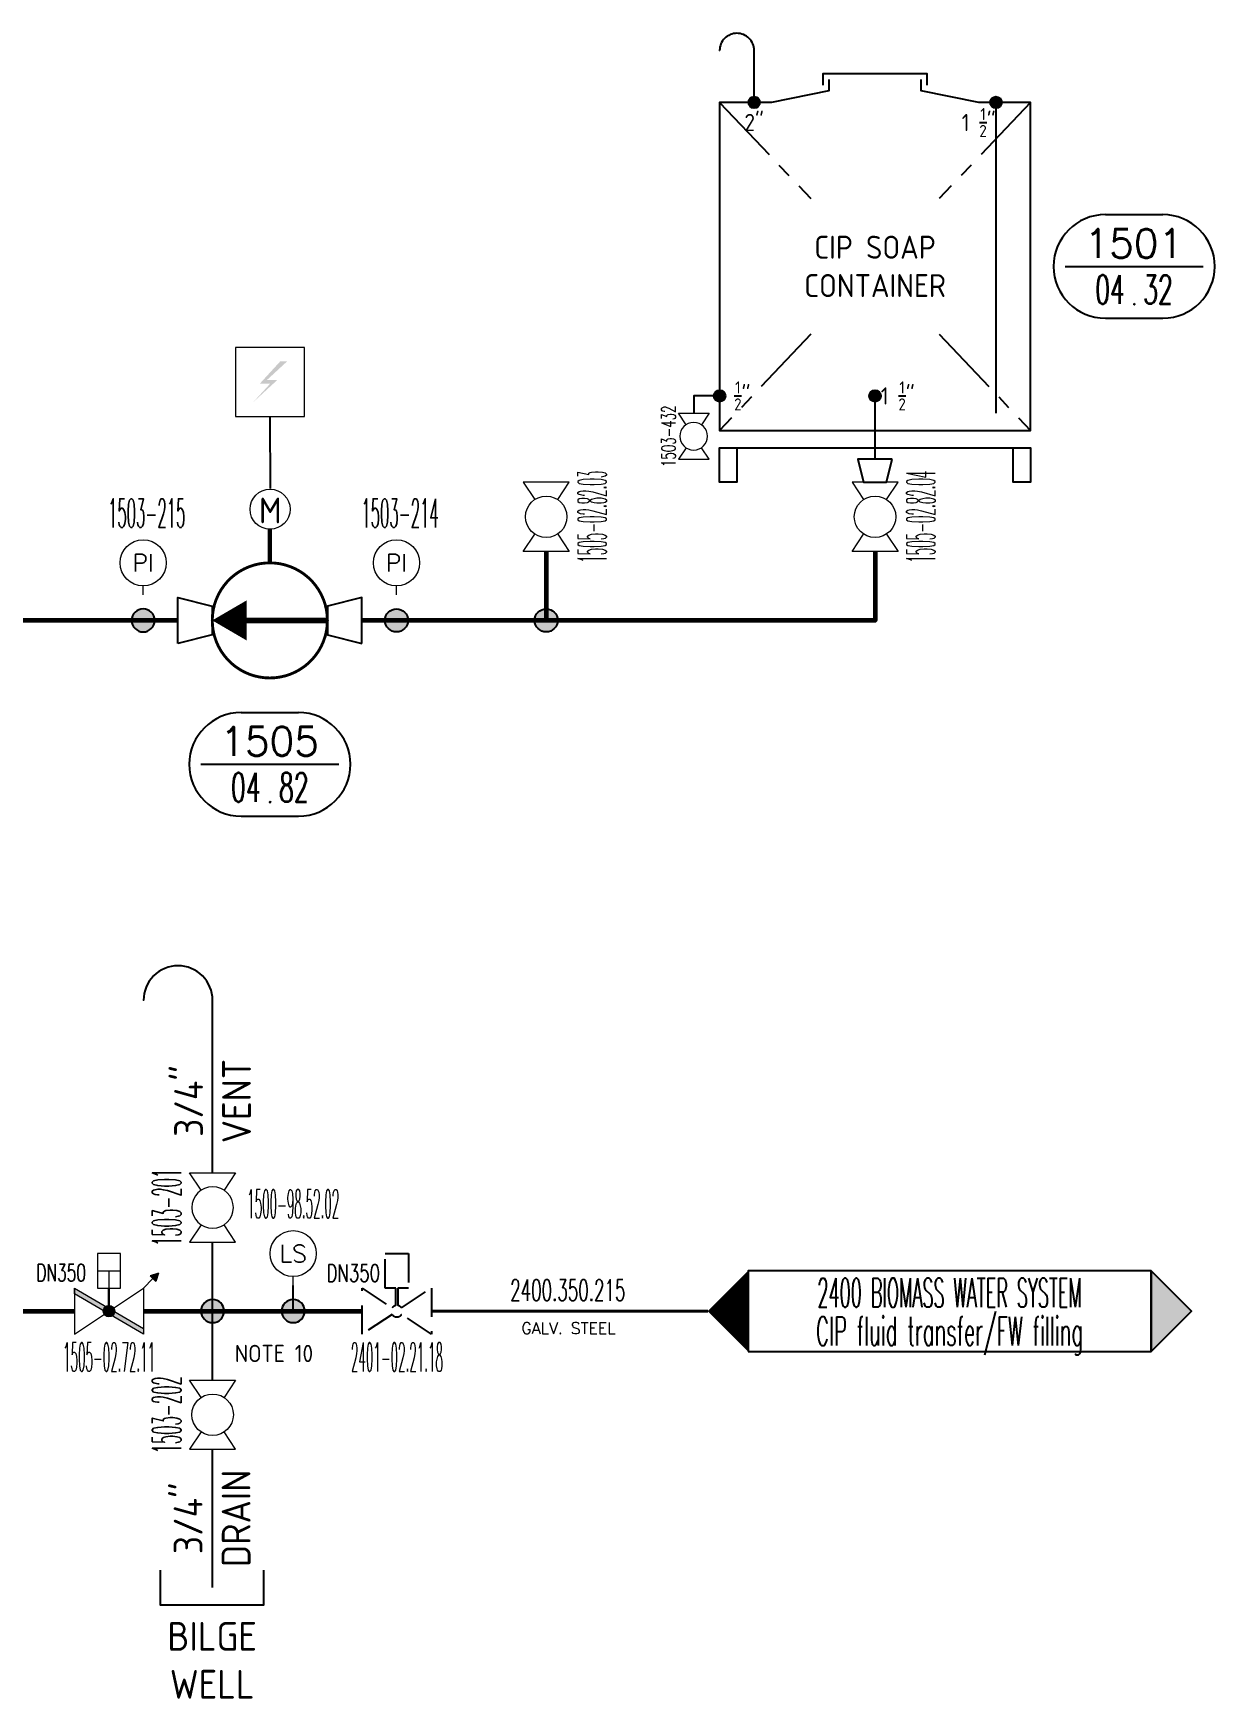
# Model space of a CAD drawing. Extents: x 96 to 630, y 53 to 248.
# Drawn here: x 257.2 to 359.8, y 103.6 to 248.2 of the extents above; entities that cross this region are included whole.
import ezdxf
from ezdxf.enums import TextEntityAlignment as Align

# ---------------------------------------------------------------- set-up
doc = ezdxf.new("R2010")
doc.units = 0
doc.header["$LTSCALE"] = 10
for name, pattern in [('CENTER', [2, 1.25, -0.25, 0.25, -0.25]), ('HIDDEN', [0.375, 0.25, -0.125]), ('PHANTOM2', [1.25, 0.625, -0.125, 0.125, -0.125, 0.125, -0.125])]:
    doc.linetypes.add(name, pattern=pattern)
for name, color, linetype in [('000-TX1', 1, 'Continuous'), ('000-TX2', 2, 'Continuous'), ('000-TX3', 3, 'Continuous'), ('0CE1', 1, 'CENTER'), ('0CO0', 7, 'Continuous'), ('0CO1', 1, 'Continuous'), ('0CO2', 2, 'Continuous'), ('0CO3', 3, 'Continuous'), ('0TX0', 7, 'Continuous'), ('0TX1', 1, 'Continuous'), ('0TX2', 2, 'Continuous'), ('Reference_1', 7, 'Continuous'), ('Reference_2', 1, 'Continuous'), ('WATER_CIRCULATION', 3, 'Continuous')]:
    doc.layers.add(name, color=color, linetype=linetype)
for name, color, linetype, lineweight in [('1500_1 Flushing System Piping', 92, 'Continuous', 60), ('2400 Biomass Water Piping', 220, 'Continuous', 40), ('ARMATURE', 1, 'Continuous', 15), ('PIPENUM', 1, 'Continuous', 25)]:
    doc.layers.add(name, color=color, linetype=linetype, lineweight=lineweight)
doc.layers.add('Viewport', color=7, linetype='Continuous', plot=False)
doc.styles.add('MMC-TX2', font='romans.shx')
doc.styles.add('ROMANS', font='romans.shx')
doc.styles.get("Standard").update_dxf_attribs({"font": 'isocp.shx'})
doc.styles.add('Standard-TX2', font='romans.shx')

# ---------------------------------------------------------------- blocks, each defined once
blk = doc.blocks.new('JOINT')
h = blk.add_hatch(color=256)
h.dxf.hatch_style = 1
h.paths.add_polyline_path([(1, 0, 1), (-1, 0, 1)])
at = {"layer": 'Viewport'}
blk.add_circle((0, 0), 1, dxfattribs=at)
blk = doc.blocks.new('BV702_MMC')
for points in [[(1.5, -1), (0, -2), (0, 2), (1.5, 1)], [(4.5, -1), (6, -2), (6, 2), (4.5, 1)]]:
    blk.add_lwpolyline(points)
blk.add_circle((3, 0), 1.8)
at = {"layer": '000-TX1', "style": 'MMC-TX2'}
blk.add_attdef('SIZE', text='', height=1.5, dxfattribs=at).set_placement((1.54, 3.3), align=Align.MIDDLE_RIGHT)
at = {"layer": '000-TX1', "style": 'MMC-TX2', "width": 0.457143}
blk.add_attdef('ITEMNR.', text='', height=2.5, rotation=360, dxfattribs=at).set_placement((-0.99, -5.24), (7.01, -5.24), align=Align.FIT)
at = {"layer": '000-TX1', "style": 'MMC-TX2', "flags": 1}
for tag, p in [('PRODUCT_NR', (-1, -10.2)), ('DESCRIPTION.', (-1, -13.16)), ('TYPE', (-1, -16.17)), ('RATING', (-1, -19.17)), ('DRILL', (-1, -22.17)), ('HOUSING', (-1, -25.17)), ('TRIM', (-1, -28.17)), ('STEM', (-1, -31.17)), ('SEAT', (-1, -34.17)), ('CTRL', (-1, -37.17)), ('CERT', (-1, -40.17)), ('REV', (-1, -46.17)), ('TAG', (-1, -49.17)), ('FONT/SIGN', (-1, -52.17)), ('DO', (-1, -55.82)), ('DI', (-1, -58.82)), ('AO', (-0.79, -61.26)), ('AI', (-0.79, -64.26)), ('BUS', (-1, -66.94))]:
    blk.add_attdef(tag, p, '', height=1.5, dxfattribs=at)
blk.add_attdef('REMARKS', text='', height=1, dxfattribs=at).set_placement((-1, -43.17), (9.07, -43.17), align=Align.ALIGNED)
blk = doc.blocks.new('I201_MMC')
blk.add_line((0, 1.68), (0, 3.18))
blk.add_circle((0, 5.18), 2)
at = {"layer": '000-TX1', "style": 'MMC-TX2', "flags": 1}
for tag, p in [('DO', (-2.77, -51.79)), ('DI', (-2.77, -54.79)), ('AO', (-2.56, -57.23)), ('AI', (-2.56, -60.23)), ('BUS', (-2.77, -62.9))]:
    blk.add_attdef(tag, p, '', height=1.5, dxfattribs=at)
at = {"layer": '0TX1', "style": 'MMC-TX2', "width": 0.457143}
blk.add_attdef('ITEMNR.', text='', height=2.5, rotation=360, dxfattribs=at).set_placement((-3.69, 8.24), (4.31, 8.24), align=Align.FIT)
at = {"layer": '0TX1', "style": 'MMC-TX2'}
blk.add_attdef('SIZE', text='', height=1.5, dxfattribs=at).set_placement((-1.84, 3.3), align=Align.MIDDLE_RIGHT)
at = {"layer": '0TX1', "style": 'MMC-TX2', "flags": 1}
for tag, p in [('PRODUCT_NR', (-2.77, -7.16)), ('DESCRIPTION.', (-2.77, -10.12)), ('TYPE', (-2.77, -13.13)), ('RATING', (-2.77, -16.13)), ('DRILL', (-2.77, -19.13)), ('HOUSING', (-2.77, -22.13)), ('TRIM', (-2.77, -25.13)), ('STEM', (-2.77, -28.13)), ('SEAT', (-2.77, -31.13)), ('CTRL', (-2.77, -34.13)), ('CERT', (-2.77, -37.13)), ('REMARKS', (-2.77, -40.13)), ('REV', (-2.77, -43.13)), ('TAG', (-2.77, -46.13)), ('FONT/SIGN', (-2.77, -49.13))]:
    blk.add_attdef(tag, p, '', height=1.5, dxfattribs=at)
at = {"layer": '0TX2', "style": 'MMC-TX2', "flags": 8}
blk.add_attdef('T', text='', height=1.5, dxfattribs=at).set_placement((0, 5.18), align=Align.MIDDLE_CENTER)
blk = doc.blocks.new('INTTERFACE VALVE')
at = {"linetype": 'HIDDEN'}
blk.add_lwpolyline([(0.42, -0.27, -0.547905), (-0.42, -0.27), (-3, -1.99), (-3, 2.01), (-0.41, 0.29, -0.192777), (-0.1, 0.49), (-0.1, 2.01), (-1, 2.01), (-1, 5.01), (1, 5.01), (1, 2.01), (0.1, 2.01), (0.1, 0.49, -0.192777), (0.41, 0.29), (3, 2.01), (3, -1.99), (0.42, -0.28)], format="xyb", dxfattribs=at)
at = {"style": 'MMC-TX2', "width": 0.7}
blk.add_attdef('SIZE', text='', height=1.5, dxfattribs=at).set_placement((-1.46, 3.31), align=Align.MIDDLE_RIGHT)
at = {"style": 'MMC-TX2', "width": 0.457143}
blk.add_attdef('ITEMNR.', text='', height=2.5, rotation=360, dxfattribs=at).set_placement((-3.99, -5.23), (4.01, -5.23), align=Align.FIT)
blk = doc.blocks.new('BU310PN_F_MMC')
h = blk.add_hatch(color=256)
h.dxf.hatch_style = 1
h.paths.add_polyline_path([(7.31, 3.31), (6.57, 3.06), (6.82, 2.82), (7.06, 2.57)])
blk.add_hatch(color=256).paths.add_polyline_path([(0, 2), (6, -1.5), (6, -2), (0, 1.5)])
h = blk.add_hatch(color=256)
edge = h.paths.add_edge_path()
edge.add_arc((3, -0.01), 0.5, 0, 360)
for p, q in [((2, 3.5), (4, 3.5)), ((3, 3.5), (3, 2)), ((7.31, 3.31), (6.57, 3.06)), ((6.57, 3.06), (6.82, 2.82)), ((7.31, 3.31), (7.06, 2.57)), ((6, 2), (6.82, 2.82)), ((6.82, 2.82), (7.06, 2.57))]:
    blk.add_line(p, q)
for points in [[(2, 2), (4, 2), (4, 5), (2, 5)], [(0, 2), (6, -1.5), (6, -2), (0, 1.5)]]:
    blk.add_lwpolyline(points, close=True)
blk.add_lwpolyline([(0, 2), (0, -2), (6, 2), (6, -2)])
at = {"const_width": 0.2}
blk.add_lwpolyline([(3, 0), (3, 2)], dxfattribs=at)
blk.add_circle((3, -0.01), 0.5)
at = {"layer": '000-TX1', "style": 'MMC-TX2', "width": 0.75}
blk.add_attdef('SIZE', text='', height=1.5, dxfattribs=at).set_placement((1, 3.34), align=Align.MIDDLE_RIGHT)
at = {"layer": '000-TX1', "style": 'MMC-TX2', "width": 0.457143}
blk.add_attdef('ITEMNR.', text='', height=2.5, rotation=360, dxfattribs=at).set_placement((-0.99, -5.24), (7.01, -5.24), align=Align.FIT)
at = {"layer": '000-TX1', "style": 'MMC-TX2', "flags": 1}
for tag, p in [('PRODUCT_NR', (-1, -10.2)), ('DESCRIPTION.', (-1, -13.16)), ('TYPE', (-1, -16.17)), ('RATING', (-1, -19.17)), ('DRILL', (-1, -22.17)), ('HOUSING', (-1, -25.17)), ('TRIM', (-1, -28.17)), ('STEM', (-1, -31.17)), ('SEAT', (-1, -34.17)), ('CTRL', (-1, -37.17)), ('CERT', (-1, -40.17)), ('REMARKS', (-1, -43.17)), ('REV', (-1, -46.17)), ('TAG', (-1, -49.17)), ('FONT/SIGN', (-1, -52.17)), ('DO', (-1, -55.84)), ('DI', (-1, -58.84)), ('AO', (-0.79, -61.28)), ('AI', (-0.79, -64.28)), ('BUS', (-1, -66.95))]:
    blk.add_attdef(tag, p, '', height=1.5, dxfattribs=at)
blk = doc.blocks.new('Reference_diagram1')
at = {"layer": 'Reference_2'}
blk.add_hatch(color=256, dxfattribs=at).paths.add_polyline_path([(-3.5, -3.5), (0, 0), (-3.5, 3.5)])
blk.add_lwpolyline([(-38.5, -3.5), (-3.5, -3.5), (-3.5, 3.5), (-38.5, 3.5)], close=True, dxfattribs=at)
blk.add_lwpolyline([(-3.5, 3.5), (-3.5, -3.5), (0, 0), (-3.5, 3.5)], dxfattribs=at)
at = {"layer": 'Reference_1', "style": 'ROMANS'}
for tag, width, p in [('WBS-NAME', 0.55, (-21, 2.85)), ('DESCRIPTION', 0.6, (-21, -0.5))]:
    blk.add_attdef(tag, text='', height=2.5, dxfattribs=dict(at, width=width)).set_placement(p, align=Align.TOP_CENTER)
blk = doc.blocks.new('Pipe_tag')
at = {"layer": '0CO1', "ltscale": 2}
blk.add_point((6, 0), dxfattribs=at)
at = {"color": 0, "style": 'ROMANS', "width": 0.532808}
blk.add_attdef('PIPE-NO', text='', height=2.2, dxfattribs=at).set_placement((-0.18, 1.08), (11.82, 1.08), align=Align.FIT)
at = {"layer": '000-TX2', "color": 2, "style": 'ROMANS', "flags": 1}
for tag, p in [('REMARKS', (6, 12.18)), ('TO', (5.97, 10.4)), ('FROM', (6.01, 8.78)), ('MATERIAL', (6.34, 6.9)), ('DIAMETER', (6.07, 4.56))]:
    blk.add_attdef(tag, text='', height=1.2, dxfattribs=at).set_placement(p, align=Align.MIDDLE_CENTER)
at = {"layer": '000-TX2', "style": 'ROMANS'}
blk.add_attdef('PIPE_TYPE', text='', height=1.2, dxfattribs=at).set_placement((5.89, -1.18), align=Align.MIDDLE)
blk = doc.blocks.new('E851_MMC')
blk.add_hatch(color=2).paths.add_polyline_path([(0.9, 4.8), (1.5, 4.8), (-0.2875, 3.15), (0.6125, 3.15), (-1.5, 1.2), (0.0125, 2.85), (-0.8875, 2.85)])
at = {"color": 0}
blk.add_lwpolyline([(-3, 0), (3, 0), (3, 6), (-3, 6)], close=True, dxfattribs=at)
blk = doc.blocks.new('P301_MMC')
at = {"const_width": 0.25}
blk.add_lwpolyline([(10.5, 0), (10.5, 0, -0.414214), (5.5, -5), (5.5, -5, -0.414214), (0.5, 0), (0.5, 0, -0.414214), (5.5, 5), (5.5, 5, -0.414214)], format="xyb", close=True, dxfattribs=at)
at = {"ltscale": 2}
blk.add_lwpolyline([(3.5, 0, 3.5, 0, 0), (0.5, 0, 0, 0, 0)], format="xyseb", dxfattribs=at)
at = {"const_width": 0.5}
blk.add_lwpolyline([(10.5, 0), (3.5, 0)], dxfattribs=at)
blk = doc.blocks.new('PI')
blk.add_line((0, 0), (0, 0.78))
blk.add_circle((0, 2.78), 2)
at = {"layer": '000-TX1', "style": 'MMC-TX2', "flags": 1}
for tag, p in [('DO', (-2.77, -54.19)), ('DI', (-2.77, -57.19)), ('AO', (-2.56, -59.63)), ('AI', (-2.56, -62.63)), ('BUS', (-2.77, -65.3))]:
    blk.add_attdef(tag, p, '', height=1.5, dxfattribs=at)
at = {"layer": '0TX1', "style": 'MMC-TX2', "width": 0.457143}
blk.add_attdef('ITEMNR.', text='', height=2.5, rotation=360, dxfattribs=at).set_placement((-3.69, 5.84), (4.31, 5.84), align=Align.FIT)
at = {"layer": '0TX1', "style": 'MMC-TX2'}
blk.add_attdef('SIZE', text='', height=1.5, dxfattribs=at).set_placement((-1.84, 0.9), align=Align.MIDDLE_RIGHT)
at = {"layer": '0TX1', "style": 'MMC-TX2', "flags": 1}
for tag, p in [('PRODUCT_NR', (-2.77, -9.56)), ('DESCRIPTION.', (-2.77, -12.52)), ('TYPE', (-2.77, -15.53)), ('RATING', (-2.77, -18.53)), ('DRILL', (-2.77, -21.53)), ('HOUSING', (-2.77, -24.53)), ('TRIM', (-2.77, -27.53)), ('STEM', (-2.77, -30.53)), ('SEAT', (-2.77, -33.53)), ('CTRL', (-2.77, -36.53)), ('CERT', (-2.77, -39.53)), ('REMARKS', (-2.77, -42.53)), ('REV', (-2.77, -45.53)), ('TAG', (-2.77, -48.53)), ('FONT/SIGN', (-2.77, -51.53))]:
    blk.add_attdef(tag, p, '', height=1.5, dxfattribs=at)
at = {"layer": '0TX2', "style": 'MMC-TX2', "flags": 8}
blk.add_attdef('PI', text='', height=1.5, dxfattribs=at).set_placement((0, 2.78), align=Align.MIDDLE_CENTER)
blk = doc.blocks.new('MMCFP_COMP_TAG')
at = {"layer": '000-TX3', "ltscale": 3}
for p, q in [((-2.5, 4.5), (2.5, 4.5)), ((-6, 0), (6, 0)), ((-2.5, -4.5), (2.5, -4.5))]:
    blk.add_line(p, q, dxfattribs=at)
for centre, start, end in [((-2.5, 0), 90, 270), ((2.5, 0), 270, 90)]:
    blk.add_arc(centre, 4.5, start, end, dxfattribs=at)
at = {"layer": '000-TX2', "style": 'Standard-TX2'}
blk.add_text('.', height=1.5, dxfattribs=at).set_placement((0.02, -3.35), align=Align.CENTER)
at = {"layer": '000-TX2', "style": 'Standard-TX2', "flags": 8}
blk.add_attdef('WBS1', text='', height=2.5, dxfattribs=at).set_placement((-0.02, 0.75), align=Align.CENTER)
at = {"layer": '000-TX2', "style": 'Standard-TX2', "width": 0.6, "flags": 8}
blk.add_attdef('WBS2', text='', height=2.5, dxfattribs=at).set_placement((-0.8, -3.25), align=Align.RIGHT)
blk.add_attdef('Number', (0.8, -3.25), '', height=2.5, dxfattribs=at)
blk = doc.blocks.new('1500 PE STORAGE TANK 2200L')
at = {"layer": '0CO3', "ltscale": 2}
h = blk.add_hatch(color=256, dxfattribs=at)
h.dxf.hatch_style = 1
edge = h.paths.add_edge_path()
edge.add_arc((-10.5, 14.25), 0.5, 0, 360)
h = blk.add_hatch(color=256, dxfattribs=at)
h.dxf.hatch_style = 1
edge = h.paths.add_edge_path()
edge.add_arc((10.5, 14.25), 0.5, 0, 360)
h = blk.add_hatch(color=256, dxfattribs=at)
h.dxf.hatch_style = 1
edge = h.paths.add_edge_path()
edge.add_arc((-13.5, -11.25), 0.5, 0, 360)
h = blk.add_hatch(color=256, dxfattribs=at)
h.dxf.hatch_style = 1
edge = h.paths.add_edge_path()
edge.add_arc((0, -11.25), 0.5, 0, 360)
at = {"layer": '0CE1', "ltscale": 0.5}
for points in [[(-13.5, 14.25), (-5.58, 5.89)], [(13.5, 14.25), (5.58, 5.89)], [(-5.58, -5.89), (-13.5, -14.25)], [(5.58, -5.89), (13.5, -14.25)]]:
    blk.add_lwpolyline(points, dxfattribs=at)
at = {"layer": '0CO1'}
blk.add_lwpolyline([(-10.5, 14.25), (-10.5, 18.75, 0.414214), (-12, 20.25), (-12, 20.25, 0.414214), (-13.5, 18.75), (-13.5, 18.75)], format="xyb", dxfattribs=at)
for points in [[(10.5, 14.25), (10.5, -12.75)], [(-12, -15.75), (-12, -18.75), (-13.5, -18.75), (-13.5, -15.75), (13.5, -15.75), (13.5, -18.75), (12, -18.75), (12, -15.75)]]:
    blk.add_lwpolyline(points, dxfattribs=at)
blk.add_lwpolyline([(1.5, -16.75), (-1.5, -16.75), (-1, -18.75), (1, -18.75)], close=True, dxfattribs=at)
at = {"layer": '0CO2'}
for points in [[(-4, 16.25), (-4, 15.25), (-9, 14.25), (-13.5, 14.25), (-13.5, -14.25), (13.5, -14.25), (13.5, 14.25), (9, 14.25), (4, 15.25), (4, 16.25)], [(-4.5, 15.75), (-4.5, 16.75), (4.5, 16.75), (4.5, 15.75)]]:
    blk.add_lwpolyline(points, dxfattribs=at)
at = {"layer": '0CO3', "ltscale": 2}
for points in [[(-13.5, -11.25), (-15.75, -11.25), (-15.75, -12.75)], [(0, -16.75), (0, -11.25)]]:
    blk.add_lwpolyline(points, dxfattribs=at)
for centre in [(-10.5, 14.25), (10.5, 14.25), (-13.5, -11.25), (0, -11.25)]:
    blk.add_circle(centre, 0.5, dxfattribs=at)
at = {"layer": '0CO0', "ltscale": 2, "char_height": 1.5, "attachment_point": 5}
for s, insert in [('\\A1;\\pxqc;2"', (-10.5, 12.5)), ('\\A1;\\pxqc;1 {\\H0.7x;\\S1/2;}"', (9, 12.5)), ('\\A1;\\pxqc;{\\H0.7x;\\S1/2;}"', (-11.53, -11.25)), ('\\A1;\\pxqc;1 {\\H0.7x;\\S1/2;}"', (1.97, -11.25))]:
    blk.add_mtext_dynamic_manual_height_columns(s, width=14.259, gutter_width=44.34, heights=[0], dxfattribs=dict(at, insert=insert))

msp = doc.modelspace()

# ---------------------------------------------------------------- linework, layer by layer
msp.add_lwpolyline([(268.28, 114.72), (268.28, 111.72), (277.28, 111.72), (277.28, 114.72)])
at = {"layer": '0CO0', "linetype": 'PHANTOM2'}
msp.add_lwpolyline([(277.8, 214.94), (277.81, 208.63)], dxfattribs=at)
at = {"layer": '0CO1'}
for points in [[(269.79, 195.22), (269.79, 199.22), (272.79, 198.47), (272.79, 195.97)], [(285.79, 195.22), (285.79, 199.22), (282.79, 198.47), (282.79, 195.97)]]:
    msp.add_lwpolyline(points, close=True, dxfattribs=at)
for points, format in [([(272.82, 149.22), (272.82, 164.22, 0.414214), (269.82, 167.22), (269.82, 167.22, 0.414214), (266.82, 164.22), (266.82, 164.22)], "xyb"), ([(319.32, 137.22, 7, 0, 0), (315.82, 137.22, 0, 0, 0)], "xyseb")]:
    msp.add_lwpolyline(points, format=format, dxfattribs=at)
for points in [[(272.82, 131.22), (272.82, 143.22)], [(279.82, 137.22), (279.82, 139.44)], [(272.78, 125.22), (272.78, 113.22)]]:
    msp.add_lwpolyline(points, dxfattribs=at)
at = {"layer": '1500_1 Flushing System Piping', "ltscale": 2}
for points in [[(330.35, 203.22), (330.35, 197.22), (285.79, 197.22)], [(301.79, 203.22), (301.79, 197.22)], [(269.79, 197.22), (209.82, 197.22), (209.82, 152.22)], [(230.82, 137.22), (260.82, 137.22)], [(266.82, 137.22), (285.82, 137.22)]]:
    msp.add_lwpolyline(points, dxfattribs=at)
at = {"layer": '2400 Biomass Water Piping'}
msp.add_lwpolyline([(291.82, 137.22), (315.82, 137.22)], dxfattribs=at)
at = {"layer": 'ARMATURE', "const_width": 0.373}
msp.add_lwpolyline([(277.79, 202.19), (277.79, 205.14)], dxfattribs=at)
at = {"layer": 'ARMATURE'}
msp.add_circle((277.81, 206.88), 1.74, dxfattribs=at)

# ---------------------------------------------------------------- block references
ref = msp.add_blockref('MMCFP_COMP_TAG', (352.85, 227.97))
ref.add_attrib('WBS1', '1501', dxfattribs={"layer": '000-TX2', "height": 2.5, "style": 'Standard-TX2'}).set_placement((352.83, 228.72), align=Align.CENTER)
ref.add_attrib('WBS2', '04', dxfattribs={"layer": '000-TX2', "height": 2.5, "style": 'Standard-TX2', "width": 0.6}).set_placement((352.04, 224.72), align=Align.RIGHT)
ref.add_attrib('Number', '32', (353.64, 224.72), dxfattribs={"layer": '000-TX2', "height": 2.5, "style": 'Standard-TX2', "width": 0.6})
ref = msp.add_blockref('MMCFP_COMP_TAG', (277.79, 184.72))
ref.add_attrib('WBS1', '1505', dxfattribs={"layer": '000-TX2', "height": 2.5, "style": 'Standard-TX2'}).set_placement((277.77, 185.47), align=Align.CENTER)
ref.add_attrib('WBS2', '04', dxfattribs={"layer": '000-TX2', "height": 2.5, "style": 'Standard-TX2', "width": 0.6}).set_placement((276.99, 181.47), align=Align.RIGHT)
ref.add_attrib('Number', '82', (278.59, 181.47), dxfattribs={"layer": '000-TX2', "height": 2.5, "style": 'Standard-TX2', "width": 0.6})
ref = msp.add_blockref('Reference_diagram1', (357.82, 137.22))
ref.add_attrib('WBS-NAME', '2400 BIOMASS WATER SYSTEM', dxfattribs={"layer": 'Reference_1', "height": 2.5, "style": 'ROMANS', "width": 0.45}).set_placement((336.82, 140.07), align=Align.TOP_CENTER)
ref.add_attrib('DESCRIPTION', 'CIP fluid transfer/FW filling', dxfattribs={"layer": 'Reference_1', "height": 2.5, "style": 'ROMANS', "width": 0.5}).set_placement((336.82, 136.72), align=Align.TOP_CENTER)
at = {"layer": '0CO0'}
ref = msp.add_blockref('INTTERFACE VALVE', (288.82, 137.21), dxfattribs=at)
ref.add_attrib('ITEMNR.', '2401-02.21.18', dxfattribs={"layer": '0', "height": 2.5, "rotation": 360, "style": 'MMC-TX2', "width": 0.276543}).set_placement((284.83, 131.98), (292.83, 131.98), align=Align.FIT)
ref.add_attrib('SIZE', 'DN350', dxfattribs={"layer": '0', "height": 1.5, "style": 'MMC-TX2', "width": 0.7}).set_placement((287.36, 140.52), align=Align.MIDDLE_RIGHT)
at = {"layer": '1500_1 Flushing System Piping', "ltscale": 2, "xscale": -1}
for p in [(266.79, 197.22), (272.82, 137.22), (279.82, 137.22)]:
    msp.add_blockref('JOINT', p, dxfattribs=at)
at = {"layer": '1500_1 Flushing System Piping', "ltscale": 2}
for p in [(288.79, 197.22), (301.79, 197.22)]:
    msp.add_blockref('JOINT', p, dxfattribs=at)
at = {"layer": 'ARMATURE', "ltscale": 2}
msp.add_blockref('E851_MMC', (277.81, 214.94), dxfattribs=at)
at = {"layer": 'ARMATURE'}
ref = msp.add_blockref('BV702_MMC', (314.6, 211.22), dxfattribs=dict(at, xscale=-0.6666666666666666, yscale=0.6666666666666666, zscale=0.6666666666666666, rotation=270))
ref.add_attrib('ITEMNR.', '1503-432', dxfattribs={"layer": '000-TX1', "height": 1.2, "rotation": 90, "style": 'MMC-TX2', "width": 0.572597}).set_placement((313.01, 210.55), (313.01, 215.89), align=Align.FIT)
ref = msp.add_blockref('BV702_MMC', (301.79, 203.22), dxfattribs=dict(at, rotation=90))
ref.add_attrib('ITEMNR.', '1505-02.82.03', dxfattribs={"layer": '000-TX1', "height": 2.5, "rotation": 90, "style": 'MMC-TX2', "width": 0.276543}).set_placement((307.03, 202.23), (307.03, 210.23), align=Align.FIT)
ref = msp.add_blockref('BV702_MMC', (330.35, 203.22), dxfattribs=dict(at, rotation=90))
ref.add_attrib('ITEMNR.', '1505-02.82.04', dxfattribs={"layer": '000-TX1', "height": 2.5, "rotation": 90, "style": 'MMC-TX2', "width": 0.27541}).set_placement((335.58, 202.23), (335.58, 210.23), align=Align.FIT)
ref = msp.add_blockref('PI', (266.79, 199.44), dxfattribs=at)
ref.add_attrib('PI', 'PI', dxfattribs={"layer": '0TX2', "height": 1.5, "style": 'MMC-TX2'}).set_placement((266.79, 202.22), align=Align.MIDDLE_CENTER)
ref.add_attrib('ITEMNR.', ' 1503-215 ', dxfattribs={"layer": '0TX1', "height": 2.5, "rotation": 360, "style": 'MMC-TX2', "width": 0.323077}).set_placement((263.1, 205.29), (271.1, 205.29), align=Align.FIT)
ref = msp.add_blockref('PI', (288.79, 199.44), dxfattribs=at)
ref.add_attrib('PI', 'PI', dxfattribs={"layer": '0TX2', "height": 1.5, "style": 'MMC-TX2'}).set_placement((288.79, 202.22), align=Align.MIDDLE_CENTER)
ref.add_attrib('ITEMNR.', ' 1503-214 ', dxfattribs={"layer": '0TX1', "height": 2.5, "rotation": 360, "style": 'MMC-TX2', "width": 0.323077}).set_placement((285.1, 205.29), (293.1, 205.29), align=Align.FIT)
at = {"layer": 'ARMATURE', "ltscale": 2, "xscale": -1, "rotation": 180}
msp.add_blockref('P301_MMC', (272.29, 197.22), dxfattribs=at)
at = {"layer": 'ARMATURE'}
ref = msp.add_blockref('BV702_MMC', (272.82, 143.22), dxfattribs=dict(at, xscale=-1, rotation=270))
ref.add_attrib('ITEMNR.', ' 1503-201 ', dxfattribs={"layer": '000-TX1', "height": 2.5, "rotation": 90, "style": 'MMC-TX2', "width": 0.323077}).set_placement((270.08, 142.23), (270.08, 150.23), align=Align.FIT)
ref = msp.add_blockref('I201_MMC', (279.82, 137.04), dxfattribs=at)
ref.add_attrib('ITEMNR.', '1500-98.52.02', dxfattribs={"layer": '0TX1', "height": 2.5, "rotation": 360, "style": 'MMC-TX2', "width": 0.276543}).set_placement((275.82, 145.29), (283.82, 145.29), align=Align.FIT)
ref.add_attrib('T', 'LS', dxfattribs={"layer": '0TX2', "height": 1.5, "style": 'MMC-TX2'}).set_placement((279.82, 142.22), align=Align.MIDDLE_CENTER)
ref = msp.add_blockref('BU310PN_F_MMC', (260.82, 137.22), dxfattribs=at)
ref.add_attrib('ITEMNR.', '1505-02.72.11', dxfattribs={"layer": '000-TX1', "height": 2.5, "rotation": 360, "style": 'MMC-TX2', "width": 0.283544}).set_placement((259.83, 131.98), (267.83, 131.98), align=Align.FIT)
ref.add_attrib('SIZE', 'DN350', dxfattribs={"layer": '000-TX1', "height": 1.5, "style": 'MMC-TX2', "width": 0.65}).set_placement((261.82, 140.56), align=Align.MIDDLE_RIGHT)
ref = msp.add_blockref('BV702_MMC', (272.82, 131.22), dxfattribs=dict(at, rotation=270))
ref.add_attrib('ITEMNR.', ' 1503-202 ', dxfattribs={"layer": '000-TX1', "height": 2.5, "rotation": 90, "style": 'MMC-TX2', "width": 0.323077}).set_placement((270.08, 124.21), (270.08, 132.21), align=Align.FIT)
at = {"layer": 'PIPENUM'}
ref = msp.add_blockref('Pipe_tag', (298.82, 137.22), dxfattribs=dict(at, xscale=0.8333333333333482, yscale=0.8333333333333482, zscale=0.8333333333333482))
ref.add_attrib('PIPE-NO', '2400.350.215', dxfattribs={"layer": '0', "color": 0, "height": 1.8333, "style": 'ROMANS', "width": 0.527898}).set_placement((298.66, 138.12), (308.67, 138.12), align=Align.FIT)
ref.add_attrib('PIPE_TYPE', 'GALV. STEEL', dxfattribs={"layer": '000-TX2', "height": 1, "style": 'ROMANS'}).set_placement((303.73, 135.74), align=Align.MIDDLE)
at = {"layer": 'WATER_CIRCULATION'}
msp.add_blockref('1500 PE STORAGE TANK 2200L', (330.35, 227.97), dxfattribs=at)

# ---------------------------------------------------------------- texts
at = {"color": 2}
msp.add_text('M', height=2.24, dxfattribs=at).set_placement((277.83, 205.65), align=Align.CENTER)
at = {"layer": '0TX0', "insert": (278.15, 133.54), "char_height": 1.5, "attachment_point": 5}
msp.add_mtext_dynamic_manual_height_columns('\\pxqc;NOTE 10', width=10.4293, gutter_width=1, heights=[0], dxfattribs=at)
at = {"layer": '0TX1', "char_height": 2.5, "attachment_point": 5, "rotation": 90}
for s, insert in [("\\A1;\\pxqc;3/4''\\PVENT", (272.82, 155.47)), ("\\A1;\\pxqc;3/4''\\PDRAIN", (272.78, 119.22))]:
    msp.add_mtext_dynamic_manual_height_columns(s, width=10.4504, gutter_width=1, heights=[7.89], dxfattribs=dict(at, insert=insert))
at = {"layer": '0TX1', "insert": (272.78, 110.22), "char_height": 2.5, "attachment_point": 2}
msp.add_mtext_dynamic_manual_height_columns('BILGE\\PWELL', width=12.0612, gutter_width=1, heights=[8.5], dxfattribs=at)
at = {"layer": '0TX2', "insert": (330.35, 227.97), "char_height": 2, "attachment_point": 5}
msp.add_mtext_dynamic_manual_height_columns('CIP SOAP\\PCONTAINER', width=26.8138, gutter_width=1, heights=[8.5], dxfattribs=at)

doc.saveas('drawing.dxf')
